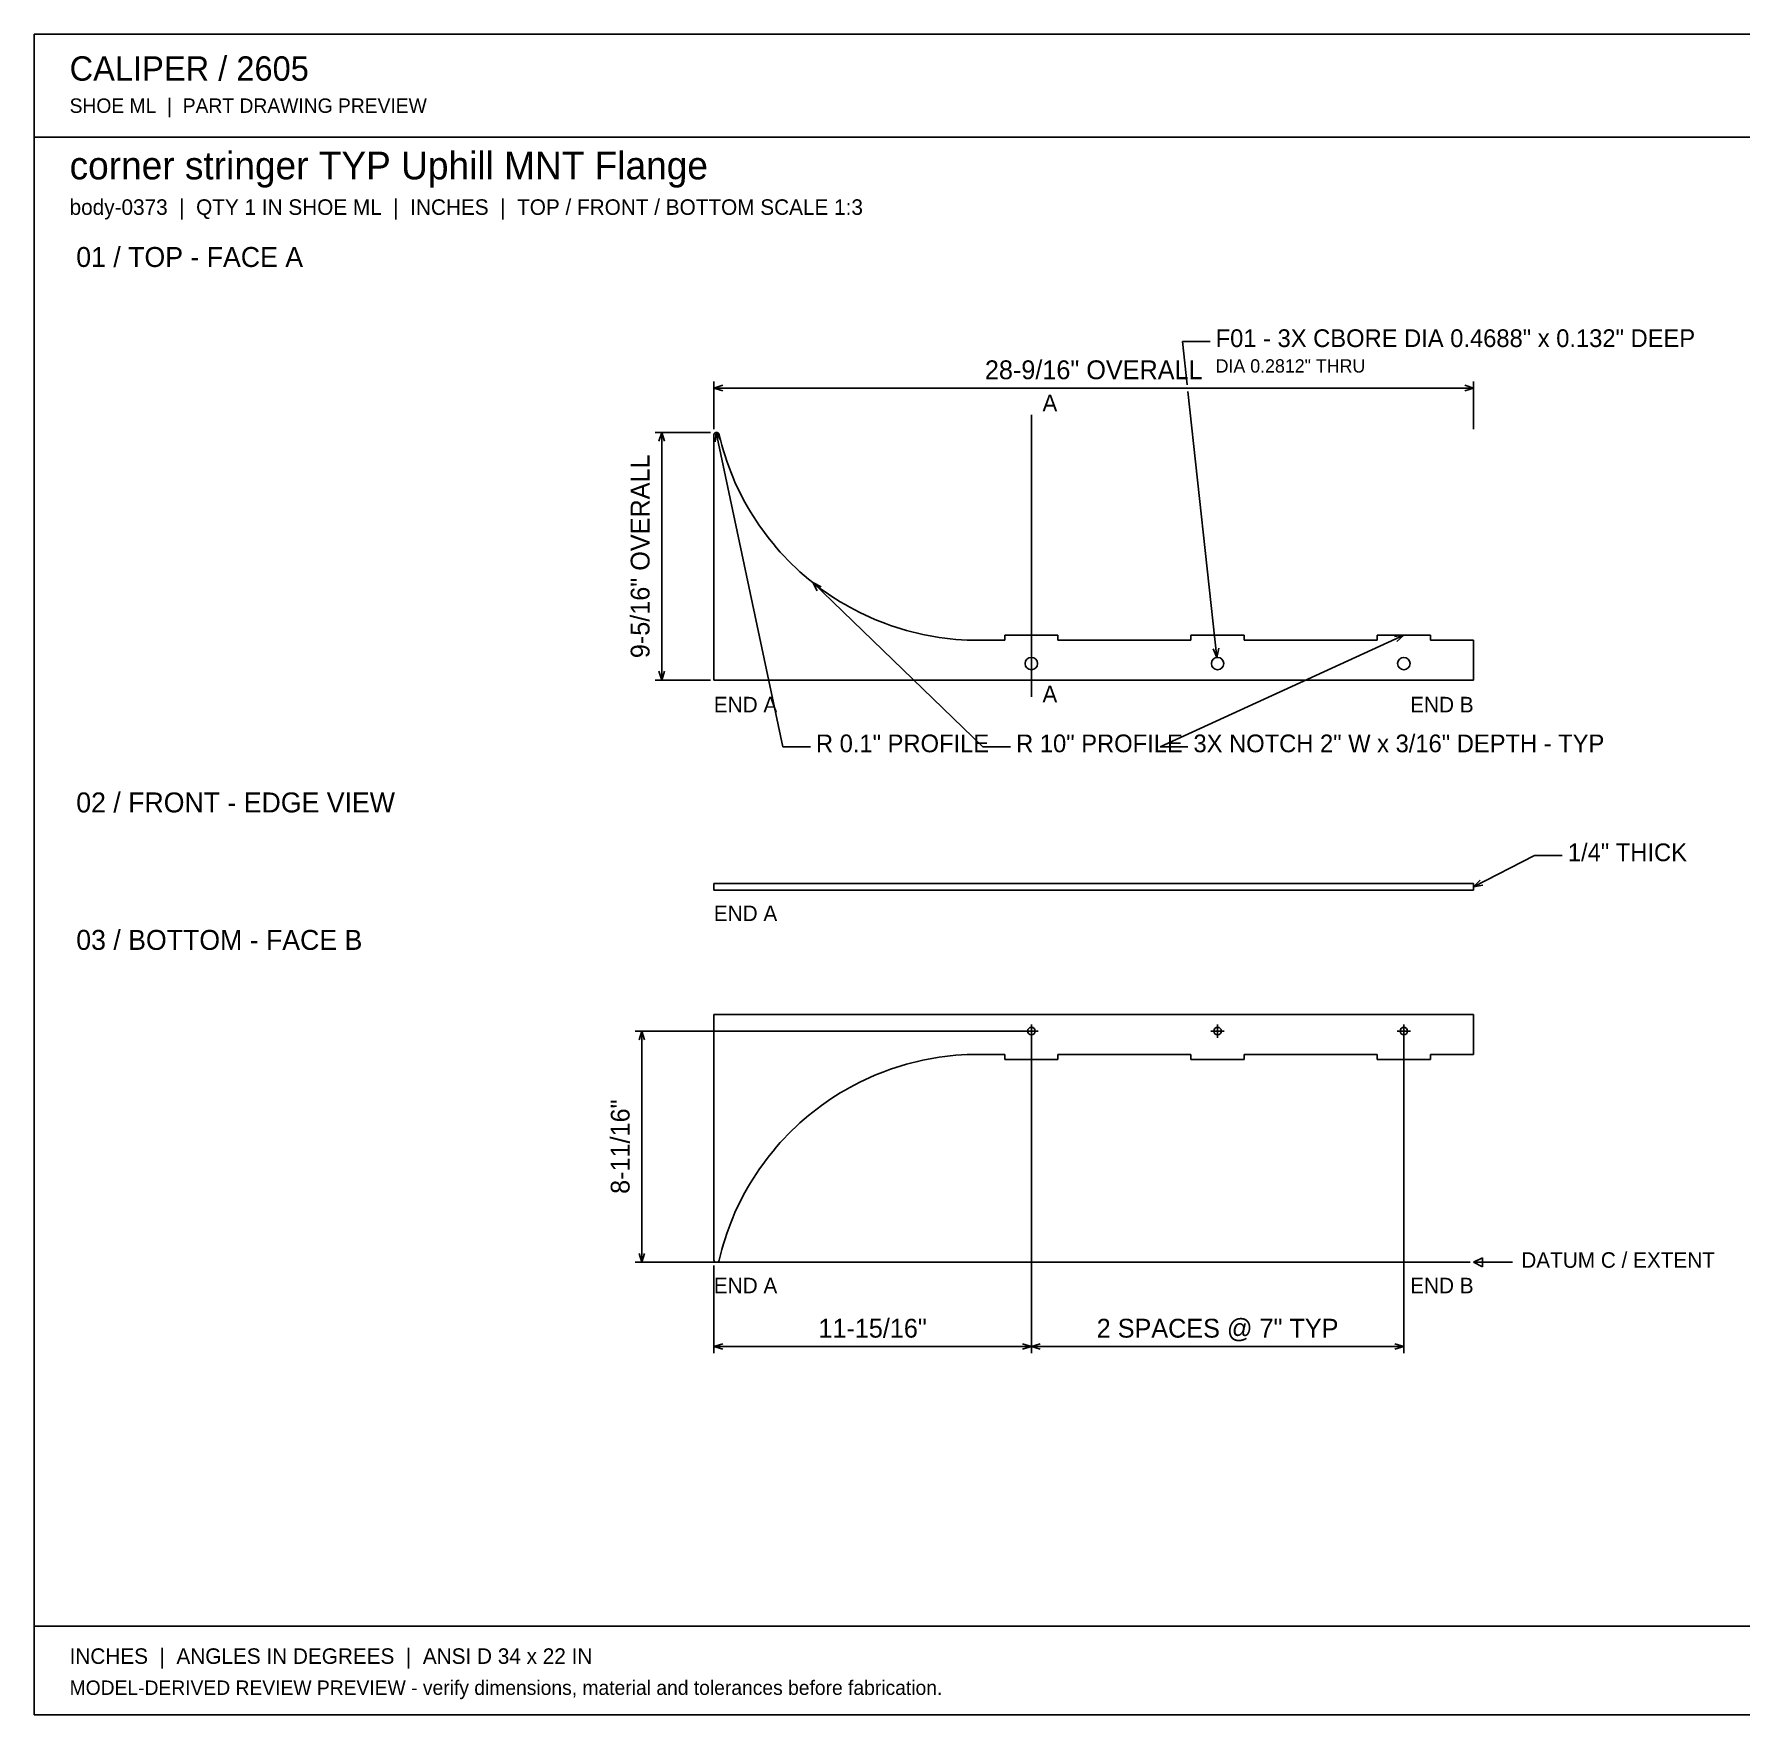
# Model space of a CAD drawing. Header units: inches. Extents: x 1.4 to 100.6, y 1.4 to 64.6.
# Drawn here: x 1.4 to 65.6, y 1.4 to 64.6 of the extents above; entities that cross this region are included whole.
import ezdxf
from ezdxf.enums import TextEntityAlignment as Align

# ---------------------------------------------------------------- set-up
doc = ezdxf.new("R2010")
doc.units = ezdxf.units.IN
doc.header["$MEASUREMENT"] = 0

msp = doc.modelspace()

# ---------------------------------------------------------------- linework, layer by layer
at = {"layer": 'ANNOTATION'}
for p, q in [((44.761, 51.405), (44.583, 53.031)), ((44.583, 53.031), (45.625, 53.031)), ((26.969, 49.739), (26.969, 51.531)), ((26.969, 51.281), (27.302, 51.385)), ((55.198, 51.385), (55.531, 51.281)), ((55.531, 49.739), (55.531, 51.531)), ((26.969, 51.281), (55.531, 51.281)), ((27.302, 51.177), (26.969, 51.281)), ((45.881, 41.16), (44.788, 51.157)), ((55.531, 51.281), (55.198, 51.177)), ((38.906, 50.281), (38.906, 39.677)), ((26.844, 49.614), (24.76, 49.614)), ((24.906, 49.281), (25.01, 49.614)), ((25.01, 49.614), (25.01, 40.302)), ((25.01, 49.614), (25.115, 49.281)), ((27.024, 49.266), (27.057, 49.614)), ((27.057, 49.614), (29.557, 37.802)), ((27.057, 49.614), (27.228, 49.309)), ((30.687, 43.971), (37.083, 37.802)), ((30.855, 43.665), (30.687, 43.971)), ((30.687, 43.971), (31, 43.815)), ((52.906, 41.99), (43.75, 37.802)), ((52.56, 41.946), (52.906, 41.99)), ((52.906, 41.99), (52.646, 41.756)), ((45.881, 41.16), (45.741, 41.48)), ((45.948, 41.503), (45.881, 41.16)), ((25.01, 40.302), (24.906, 40.636)), ((25.115, 40.636), (25.01, 40.302)), ((26.844, 40.302), (24.76, 40.302)), ((29.557, 37.802), (30.599, 37.802)), ((37.083, 37.802), (38.125, 37.802)), ((43.75, 37.802), (44.792, 37.802)), ((55.531, 32.542), (57.823, 33.708)), ((57.823, 33.708), (58.865, 33.708)), ((55.531, 32.542), (55.781, 32.786)), ((55.876, 32.6), (55.531, 32.542)), ((38.781, 27.114), (24.01, 27.114)), ((24.156, 26.781), (24.26, 27.114)), ((24.26, 27.114), (24.26, 18.427)), ((24.26, 27.114), (24.365, 26.781)), ((38.656, 27.114), (39.156, 27.114)), ((38.906, 27.364), (38.906, 26.864)), ((38.906, 26.989), (38.906, 15.011)), ((38.906, 26.989), (38.906, 15.011)), ((45.656, 27.114), (46.156, 27.114)), ((45.906, 27.364), (45.906, 26.864)), ((52.656, 27.114), (53.156, 27.114)), ((52.906, 27.364), (52.906, 26.864)), ((52.906, 26.989), (52.906, 15.011)), ((24.26, 18.427), (24.156, 18.761)), ((24.365, 18.761), (24.26, 18.427)), ((55.406, 18.427), (24.01, 18.427)), ((26.969, 18.302), (26.969, 15.011)), ((55.531, 18.427), (55.865, 18.594)), ((55.531, 18.427), (56.99, 18.427)), ((55.865, 18.261), (55.531, 18.427)), ((55.865, 18.594), (55.865, 18.261)), ((26.969, 15.261), (27.302, 15.365)), ((26.969, 15.261), (38.906, 15.261)), ((27.302, 15.156), (26.969, 15.261)), ((38.573, 15.365), (38.906, 15.261)), ((38.906, 15.261), (38.573, 15.156)), ((38.906, 15.261), (39.24, 15.365)), ((38.906, 15.261), (52.906, 15.261)), ((39.24, 15.156), (38.906, 15.261)), ((52.573, 15.365), (52.906, 15.261)), ((52.906, 15.261), (52.573, 15.156))]:
    msp.add_line(p, q, dxfattribs=at)
at = {"layer": 'OUTLINE'}
for p, q in [((1.417, 64.583), (100.583, 64.583)), ((1.417, 1.417), (1.417, 64.583)), ((1.417, 60.708), (100.583, 60.708)), ((26.97, 49.528), (26.969, 49.524)), ((26.969, 49.524), (26.969, 49.519)), ((26.969, 49.519), (26.969, 49.514)), ((26.969, 49.514), (26.969, 40.302)), ((26.971, 49.537), (26.97, 49.533)), ((26.97, 49.533), (26.97, 49.528)), ((26.972, 49.541), (26.971, 49.537)), ((26.974, 49.546), (26.972, 49.541)), ((26.975, 49.55), (26.974, 49.546)), ((26.977, 49.554), (26.975, 49.55)), ((26.979, 49.558), (26.977, 49.554)), ((26.981, 49.562), (26.979, 49.558)), ((26.983, 49.566), (26.981, 49.562)), ((26.986, 49.57), (26.983, 49.566)), ((26.988, 49.574), (26.986, 49.57)), ((26.991, 49.578), (26.988, 49.574)), ((26.994, 49.581), (26.991, 49.578)), ((26.997, 49.584), (26.994, 49.581)), ((27, 49.588), (26.997, 49.584)), ((27.004, 49.591), (27, 49.588)), ((27.007, 49.593), (27.004, 49.591)), ((27.011, 49.596), (27.007, 49.593)), ((27.015, 49.599), (27.011, 49.596)), ((27.019, 49.601), (27.015, 49.599)), ((27.023, 49.603), (27.019, 49.601)), ((27.027, 49.605), (27.023, 49.603)), ((27.031, 49.607), (27.027, 49.605)), ((27.035, 49.609), (27.031, 49.607)), ((27.04, 49.61), (27.035, 49.609)), ((27.044, 49.611), (27.04, 49.61)), ((27.048, 49.612), (27.044, 49.611)), ((27.053, 49.613), (27.048, 49.612)), ((27.057, 49.614), (27.053, 49.613)), ((27.062, 49.614), (27.057, 49.614)), ((27.066, 49.614), (27.062, 49.614)), ((27.071, 49.614), (27.066, 49.614)), ((27.076, 49.614), (27.071, 49.614)), ((27.08, 49.614), (27.076, 49.614)), ((27.085, 49.613), (27.08, 49.614)), ((27.089, 49.612), (27.085, 49.613)), ((27.093, 49.611), (27.089, 49.612)), ((27.098, 49.61), (27.093, 49.611)), ((27.102, 49.609), (27.098, 49.61)), ((27.106, 49.607), (27.102, 49.609)), ((27.111, 49.605), (27.106, 49.607)), ((27.115, 49.603), (27.111, 49.605)), ((27.119, 49.601), (27.115, 49.603)), ((27.123, 49.599), (27.119, 49.601)), ((27.126, 49.596), (27.123, 49.599)), ((27.13, 49.594), (27.126, 49.596)), ((27.134, 49.591), (27.13, 49.594)), ((27.137, 49.588), (27.134, 49.591)), ((27.14, 49.584), (27.137, 49.588)), ((27.143, 49.581), (27.14, 49.584)), ((27.146, 49.578), (27.143, 49.581)), ((27.149, 49.574), (27.146, 49.578)), ((27.152, 49.57), (27.149, 49.574)), ((27.154, 49.567), (27.152, 49.57)), ((27.156, 49.563), (27.154, 49.567)), ((27.159, 49.559), (27.156, 49.563)), ((27.16, 49.554), (27.159, 49.559)), ((27.162, 49.55), (27.16, 49.554)), ((27.164, 49.546), (27.162, 49.55)), ((27.165, 49.542), (27.164, 49.546)), ((27.166, 49.537), (27.165, 49.542)), ((27.216, 49.333), (27.166, 49.537)), ((27.27, 49.131), (27.216, 49.333)), ((27.328, 48.929), (27.27, 49.131)), ((27.39, 48.729), (27.328, 48.929)), ((27.457, 48.53), (27.39, 48.729)), ((27.527, 48.333), (27.457, 48.53)), ((27.602, 48.137), (27.527, 48.333)), ((27.681, 47.942), (27.602, 48.137)), ((27.764, 47.75), (27.681, 47.942)), ((27.851, 47.559), (27.764, 47.75)), ((27.942, 47.37), (27.851, 47.559)), ((28.037, 47.183), (27.942, 47.37)), ((28.136, 46.998), (28.037, 47.183)), ((28.239, 46.815), (28.136, 46.998)), ((28.345, 46.634), (28.239, 46.815)), ((28.455, 46.456), (28.345, 46.634)), ((28.569, 46.28), (28.455, 46.456)), ((28.687, 46.106), (28.569, 46.28)), ((28.808, 45.935), (28.687, 46.106)), ((28.933, 45.767), (28.808, 45.935)), ((29.061, 45.601), (28.933, 45.767)), ((29.193, 45.438), (29.061, 45.601)), ((29.328, 45.277), (29.193, 45.438)), ((29.467, 45.12), (29.328, 45.277)), ((29.609, 44.965), (29.467, 45.12)), ((29.754, 44.814), (29.609, 44.965)), ((29.902, 44.665), (29.754, 44.814)), ((30.053, 44.52), (29.902, 44.665)), ((30.207, 44.378), (30.053, 44.52)), ((30.364, 44.239), (30.207, 44.378)), ((30.524, 44.103), (30.364, 44.239)), ((30.687, 43.971), (30.524, 44.103)), ((30.853, 43.842), (30.687, 43.971)), ((31.021, 43.717), (30.853, 43.842)), ((31.192, 43.596), (31.021, 43.717)), ((31.365, 43.478), (31.192, 43.596)), ((31.541, 43.363), (31.365, 43.478)), ((31.719, 43.253), (31.541, 43.363)), ((31.9, 43.146), (31.719, 43.253)), ((32.082, 43.043), (31.9, 43.146)), ((32.267, 42.943), (32.082, 43.043)), ((32.454, 42.848), (32.267, 42.943)), ((32.643, 42.757), (32.454, 42.848)), ((32.833, 42.669), (32.643, 42.757)), ((33.026, 42.586), (32.833, 42.669)), ((33.22, 42.506), (33.026, 42.586)), ((33.416, 42.431), (33.22, 42.506)), ((33.613, 42.36), (33.416, 42.431)), ((33.812, 42.293), (33.613, 42.36)), ((34.012, 42.23), (33.812, 42.293)), ((34.213, 42.172), (34.012, 42.23)), ((34.416, 42.117), (34.213, 42.172)), ((34.62, 42.067), (34.416, 42.117)), ((34.824, 42.021), (34.62, 42.067)), ((35.03, 41.98), (34.824, 42.021)), ((35.236, 41.943), (35.03, 41.98)), ((35.443, 41.91), (35.236, 41.943)), ((35.651, 41.881), (35.443, 41.91)), ((35.859, 41.857), (35.651, 41.881)), ((36.068, 41.837), (35.859, 41.857)), ((36.277, 41.822), (36.068, 41.837)), ((36.487, 41.811), (36.277, 41.822)), ((36.697, 41.804), (36.487, 41.811)), ((36.906, 41.802), (36.697, 41.804)), ((37.906, 41.802), (36.906, 41.802)), ((39.906, 41.99), (37.906, 41.99)), ((37.906, 41.99), (37.906, 41.802)), ((39.906, 41.802), (39.906, 41.99)), ((44.906, 41.802), (39.906, 41.802)), ((46.906, 41.99), (44.906, 41.99)), ((44.906, 41.99), (44.906, 41.802)), ((46.906, 41.802), (46.906, 41.99)), ((51.906, 41.802), (46.906, 41.802)), ((53.906, 41.99), (51.906, 41.99)), ((51.906, 41.99), (51.906, 41.802)), ((53.906, 41.802), (53.906, 41.99)), ((55.531, 41.802), (53.906, 41.802)), ((55.531, 40.302), (55.531, 41.802)), ((26.969, 40.302), (55.531, 40.302)), ((26.969, 32.667), (55.531, 32.667)), ((26.969, 32.417), (26.969, 32.667)), ((55.531, 32.417), (26.969, 32.417)), ((55.531, 32.667), (55.531, 32.417)), ((26.969, 27.739), (26.969, 18.527)), ((55.531, 27.739), (26.969, 27.739)), ((55.531, 26.239), (55.531, 27.739)), ((33.416, 25.611), (33.613, 25.682)), ((33.613, 25.682), (33.812, 25.749)), ((33.812, 25.749), (34.012, 25.811)), ((34.012, 25.811), (34.213, 25.87)), ((34.213, 25.87), (34.416, 25.924)), ((34.416, 25.924), (34.62, 25.975)), ((34.62, 25.975), (34.824, 26.02)), ((34.824, 26.02), (35.03, 26.062)), ((35.03, 26.062), (35.236, 26.099)), ((35.236, 26.099), (35.443, 26.132)), ((35.443, 26.132), (35.651, 26.16)), ((35.651, 26.16), (35.859, 26.185)), ((35.859, 26.185), (36.068, 26.204)), ((36.068, 26.204), (36.277, 26.22)), ((36.277, 26.22), (36.487, 26.231)), ((36.487, 26.231), (36.697, 26.237)), ((36.697, 26.237), (36.906, 26.239)), ((36.906, 26.239), (37.906, 26.239)), ((37.906, 26.239), (37.906, 26.052)), ((37.906, 26.052), (39.906, 26.052)), ((39.906, 26.052), (39.906, 26.239)), ((39.906, 26.239), (44.906, 26.239)), ((44.906, 26.239), (44.906, 26.052)), ((44.906, 26.052), (46.906, 26.052)), ((46.906, 26.052), (46.906, 26.239)), ((46.906, 26.239), (51.906, 26.239)), ((51.906, 26.239), (51.906, 26.052)), ((51.906, 26.052), (53.906, 26.052)), ((53.906, 26.052), (53.906, 26.239)), ((53.906, 26.239), (55.531, 26.239)), ((32.082, 24.999), (32.267, 25.098)), ((32.267, 25.098), (32.454, 25.194)), ((32.454, 25.194), (32.643, 25.285)), ((32.643, 25.285), (32.833, 25.373)), ((32.833, 25.373), (33.026, 25.456)), ((33.026, 25.456), (33.22, 25.535)), ((33.22, 25.535), (33.416, 25.611)), ((31.021, 24.324), (31.192, 24.446)), ((31.192, 24.446), (31.365, 24.564)), ((31.365, 24.564), (31.541, 24.678)), ((31.541, 24.678), (31.719, 24.789)), ((31.719, 24.789), (31.9, 24.896)), ((31.9, 24.896), (32.082, 24.999)), ((30.207, 23.664), (30.364, 23.803)), ((30.364, 23.803), (30.524, 23.938)), ((30.524, 23.938), (30.687, 24.071)), ((30.687, 24.071), (30.853, 24.199)), ((30.853, 24.199), (31.021, 24.324)), ((29.609, 23.077), (29.754, 23.228)), ((29.754, 23.228), (29.902, 23.377)), ((29.902, 23.377), (30.053, 23.522)), ((30.053, 23.522), (30.207, 23.664)), ((29.061, 22.441), (29.193, 22.604)), ((29.193, 22.604), (29.328, 22.764)), ((29.328, 22.764), (29.467, 22.922)), ((29.467, 22.922), (29.609, 23.077)), ((28.569, 21.762), (28.687, 21.935)), ((28.687, 21.935), (28.808, 22.107)), ((28.808, 22.107), (28.933, 22.275)), ((28.933, 22.275), (29.061, 22.441)), ((28.136, 21.044), (28.239, 21.227)), ((28.239, 21.227), (28.345, 21.407)), ((28.345, 21.407), (28.455, 21.586)), ((28.455, 21.586), (28.569, 21.762)), ((27.851, 20.483), (27.942, 20.672)), ((27.942, 20.672), (28.037, 20.859)), ((28.037, 20.859), (28.136, 21.044)), ((27.527, 19.709), (27.602, 19.905)), ((27.602, 19.905), (27.681, 20.099)), ((27.681, 20.099), (27.764, 20.292)), ((27.764, 20.292), (27.851, 20.483)), ((27.328, 19.113), (27.39, 19.313)), ((27.39, 19.313), (27.457, 19.512)), ((27.457, 19.512), (27.527, 19.709)), ((27.166, 18.505), (27.216, 18.708)), ((27.216, 18.708), (27.27, 18.911)), ((27.27, 18.911), (27.328, 19.113)), ((26.969, 18.527), (26.969, 18.523)), ((26.969, 18.523), (26.969, 18.518)), ((26.969, 18.518), (26.97, 18.514)), ((26.97, 18.514), (26.97, 18.509)), ((26.97, 18.509), (26.971, 18.505)), ((26.971, 18.505), (26.972, 18.5)), ((26.972, 18.5), (26.974, 18.496)), ((26.974, 18.496), (26.975, 18.492)), ((26.975, 18.492), (26.977, 18.487)), ((26.977, 18.487), (26.979, 18.483)), ((26.979, 18.483), (26.981, 18.479)), ((26.981, 18.479), (26.983, 18.475)), ((26.983, 18.475), (26.986, 18.471)), ((26.986, 18.471), (26.988, 18.468)), ((26.988, 18.468), (26.991, 18.464)), ((26.991, 18.464), (26.994, 18.461)), ((26.994, 18.461), (26.997, 18.457)), ((26.997, 18.457), (27, 18.454)), ((27, 18.454), (27.004, 18.451)), ((27.004, 18.451), (27.007, 18.448)), ((27.007, 18.448), (27.011, 18.446)), ((27.011, 18.446), (27.015, 18.443)), ((27.015, 18.443), (27.019, 18.441)), ((27.019, 18.441), (27.023, 18.438)), ((27.023, 18.438), (27.027, 18.436)), ((27.027, 18.436), (27.031, 18.435)), ((27.031, 18.435), (27.035, 18.433)), ((27.035, 18.433), (27.04, 18.432)), ((27.04, 18.432), (27.044, 18.43)), ((27.044, 18.43), (27.048, 18.429)), ((27.048, 18.429), (27.053, 18.428)), ((27.053, 18.428), (27.057, 18.428)), ((27.057, 18.428), (27.062, 18.427)), ((27.062, 18.427), (27.066, 18.427)), ((27.066, 18.427), (27.071, 18.427)), ((27.071, 18.427), (27.076, 18.427)), ((27.076, 18.427), (27.08, 18.428)), ((27.08, 18.428), (27.085, 18.428)), ((27.085, 18.428), (27.089, 18.429)), ((27.089, 18.429), (27.093, 18.43)), ((27.093, 18.43), (27.098, 18.432)), ((27.098, 18.432), (27.102, 18.433)), ((27.102, 18.433), (27.106, 18.435)), ((27.106, 18.435), (27.111, 18.436)), ((27.111, 18.436), (27.115, 18.438)), ((27.115, 18.438), (27.119, 18.441)), ((27.119, 18.441), (27.123, 18.443)), ((27.123, 18.443), (27.126, 18.445)), ((27.126, 18.445), (27.13, 18.448)), ((27.13, 18.448), (27.134, 18.451)), ((27.134, 18.451), (27.137, 18.454)), ((27.137, 18.454), (27.14, 18.457)), ((27.14, 18.457), (27.143, 18.461)), ((27.143, 18.461), (27.146, 18.464)), ((27.146, 18.464), (27.149, 18.468)), ((27.149, 18.468), (27.152, 18.471)), ((27.152, 18.471), (27.154, 18.475)), ((27.154, 18.475), (27.156, 18.479)), ((27.156, 18.479), (27.159, 18.483)), ((27.159, 18.483), (27.16, 18.487)), ((27.16, 18.487), (27.162, 18.491)), ((27.162, 18.491), (27.164, 18.496)), ((27.164, 18.496), (27.165, 18.5)), ((27.165, 18.5), (27.166, 18.505)), ((1.417, 4.75), (100.583, 4.75)), ((100.583, 1.417), (1.417, 1.417))]:
    msp.add_line(p, q, dxfattribs=at)
for centre, radius in [((38.906, 40.927), 0.234), ((45.906, 40.927), 0.234), ((52.906, 40.927), 0.234), ((38.906, 27.114), 0.141), ((45.906, 27.114), 0.141), ((52.906, 27.114), 0.141)]:
    msp.add_circle(centre, radius, dxfattribs=at)

# ---------------------------------------------------------------- texts
at = {"layer": 'ANNOTATION'}
for s, height, p in [('CALIPER / 2605', 0.91667, (2.75, 62.833)), ('SHOE ML  |  PART DRAWING PREVIEW', 0.54167, (2.75, 61.625)), ('corner stringer TYP Uphill MNT Flange', 1.04167, (2.75, 59.125)), ('body-0373  |  QTY 1 IN SHOE ML  |  INCHES  |  TOP / FRONT / BOTTOM SCALE 1:3', 0.58333, (2.75, 57.792)), ('01 / TOP - FACE A', 0.75, (3, 55.833)), ('F01 - 3X CBORE DIA 0.4688" x 0.132" DEEP', 0.66667, (45.833, 52.823)), ('DIA 0.2812" THRU', 0.5, (45.833, 51.864)), ('A', 0.625, (39.323, 50.406)), ('A', 0.625, (39.323, 39.469)), ('END A', 0.5833, (26.969, 39.094)), ('R 0.1" PROFILE', 0.66667, (30.807, 37.594)), ('R 10" PROFILE', 0.66667, (38.333, 37.594)), ('3X NOTCH 2" W x 3/16" DEPTH - TYP', 0.66667, (45, 37.594)), ('02 / FRONT - EDGE VIEW', 0.75, (3, 35.333)), ('1/4" THICK', 0.6667, (59.073, 33.5)), ('END A', 0.5833, (26.969, 31.25)), ('03 / BOTTOM - FACE B', 0.75, (3, 30.167)), ('DATUM C / EXTENT', 0.58333, (57.323, 18.219)), ('END A', 0.5833, (26.969, 17.261)), ('INCHES  |  ANGLES IN DEGREES  |  ANSI D 34 x 22 IN', 0.58333, (2.75, 3.333)), ('MODEL-DERIVED REVIEW PREVIEW - verify dimensions, material and tolerances before fabrication.', 0.54167, (2.75, 2.167))]:
    msp.add_text(s, height=height, dxfattribs=at).set_placement(p)
for s, height, p in [('28-9/16" OVERALL', 0.70833, (41.25, 51.614)), ('11-15/16"', 0.7083, (32.937, 15.594)), ('2 SPACES @ 7" TYP', 0.70833, (45.906, 15.594))]:
    msp.add_text(s, height=height, dxfattribs=at).set_placement(p, align=Align.CENTER)
for s, height, p in [('9-5/16" OVERALL', 0.70833, (24.552, 44.958)), ('8-11/16"', 0.7083, (23.802, 22.771))]:
    msp.add_text(s, height=height, rotation=90, dxfattribs=at).set_placement(p, align=Align.CENTER)
for p in [(55.531, 39.094), (55.531, 17.261)]:
    msp.add_text('END B', height=0.5833, dxfattribs=at).set_placement(p, align=Align.RIGHT)

doc.saveas('drawing.dxf')
